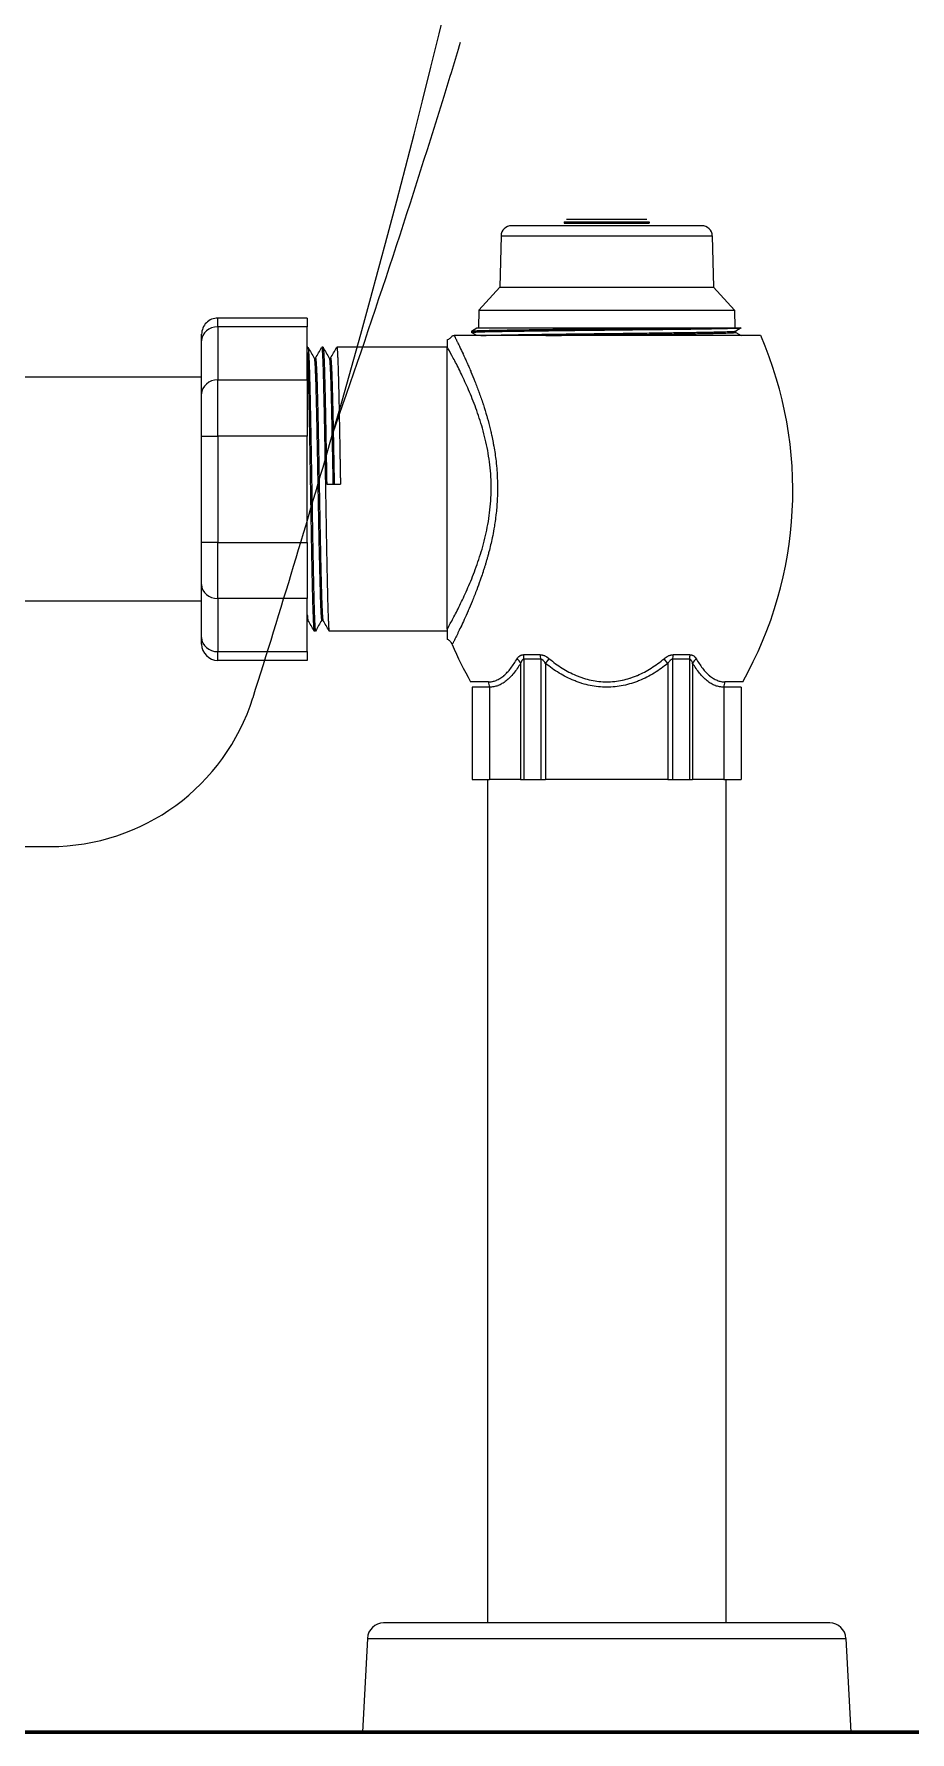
# Model space of a CAD drawing. Header units: metres. Extents: x 78 to 178, y -74 to 157.
# Drawn here: x 118.0334 to 118.1629, y 101.2109 to 101.4619 of the extents above; entities that cross this region are included whole.
import ezdxf

# ---------------------------------------------------------------- set-up
doc = ezdxf.new("R2010")
doc.units = ezdxf.units.M
doc.layers.add('envolvente', color=164, linetype='Continuous', lineweight=60)
doc.layers.add('mobiliario', color=252, linetype='Continuous', lineweight=9)

# ---------------------------------------------------------------- blocks, each defined once
blk = doc.blocks.new('SE2')
at = {"layer": 'mobiliario'}
for p, q in [((128.351, 393.023), (128.303, 393.023)), ((154.148, 393.023), (128.351, 393.023))]:
    blk.add_line(p, q, dxfattribs=at)
for centre, radius, start, end in [((128.303, 385.916), 7.107, 90, 162.4418), ((455.937, 282.247), 350.751, 162.4445, 163.94627), ((455.937, 282.247), 350.751, 162.44179, 162.4445), ((455.937, 282.247), 350.751, 163.94627, 175.99719), ((417.329, 274.628), 316.272, 160.66939, 162.83688), ((414.438, 275.161), 313.355, 162.77355, 163.11867)]:
    blk.add_arc(centre, radius, start, end, dxfattribs=at)
blk = doc.blocks.new('110-32-planta')
at = {"layer": 'mobiliario'}
for p, q in [((7.66431, 4.26361), (7.59212, 4.26361)), ((7.59284, 4.24976), (7.59212, 4.26361)), ((7.66358, 4.24976), (7.66431, 4.26361)), ((7.66358, 4.24976), (7.59284, 4.24976)), ((7.59524, 4.24749), (7.66119, 4.24749)), ((7.61061, 4.12281), (7.61061, 4.24749)), ((7.64581, 4.12281), (7.64581, 4.24749)), ((7.6109, 4.12281), (7.60831, 4.12281)), ((7.60831, 4.10917), (7.60831, 4.12281)), ((7.6109, 4.12281), (7.6155, 4.12281)), ((7.6109, 4.10917), (7.6109, 4.12281)), ((7.61599, 4.12281), (7.6155, 4.12281)), ((7.6155, 4.10565), (7.6155, 4.12281)), ((7.61847, 4.12281), (7.61599, 4.12281)), ((7.61599, 4.10505), (7.61599, 4.12281)), ((7.61916, 4.12281), (7.61847, 4.12281)), ((7.61847, 4.10505), (7.61847, 4.12281)), ((7.61916, 4.12281), (7.63726, 4.12281)), ((7.61916, 4.10565), (7.61916, 4.12281)), ((7.63796, 4.12281), (7.63726, 4.12281)), ((7.63726, 4.10565), (7.63726, 4.12281)), ((7.64044, 4.12281), (7.63796, 4.12281)), ((7.63796, 4.10505), (7.63796, 4.12281)), ((7.64093, 4.12281), (7.64044, 4.12281)), ((7.64044, 4.10505), (7.64044, 4.12281)), ((7.64093, 4.12281), (7.64552, 4.12281)), ((7.64093, 4.10565), (7.64093, 4.12281)), ((7.64812, 4.12281), (7.64552, 4.12281)), ((7.64552, 4.10917), (7.64552, 4.12281)), ((7.64812, 4.10917), (7.64812, 4.12281)), ((7.60831, 4.10917), (7.6109, 4.10917)), ((7.64552, 4.10917), (7.64812, 4.10917)), ((7.6081, 4.10838), (7.61073, 4.10838)), ((7.6457, 4.10838), (7.64832, 4.10838)), ((7.61591, 4.10437), (7.6184, 4.10437)), ((7.61599, 4.10505), (7.61847, 4.10505)), ((7.61916, 4.10565), (7.61972, 4.10496)), ((7.63726, 4.10565), (7.6367, 4.10496)), ((7.63796, 4.10505), (7.64044, 4.10505)), ((7.63803, 4.10437), (7.64052, 4.10437)), ((7.67247, 4.10392), (7.67247, 4.10521)), ((7.67247, 4.10521), (7.68569, 4.10521)), ((7.68569, 4.10392), (7.67247, 4.10392)), ((7.67247, 4.10392), (7.67247, 4.09608)), ((7.68569, 4.10521), (7.68569, 4.10392)), ((7.68569, 4.09608), (7.68569, 4.10392)), ((7.65179, 4.10061), (7.65179, 4.10208)), ((7.68809, 4.10281), (7.68809, 4.10184)), ((7.68809, 4.10184), (7.68809, 4.094)), ((7.65179, 4.10088), (7.66923, 4.10088)), ((7.65179, 4.10061), (7.65179, 4.05888)), ((7.67034, 4.09929), (7.67015, 4.09929)), ((7.67126, 4.10088), (7.67145, 4.10088)), ((7.67247, 4.09929), (7.67237, 4.09929)), ((7.68809, 4.09646), (7.71658, 4.09646)), ((7.67247, 4.09608), (7.68569, 4.09608)), ((7.67247, 4.08777), (7.67247, 4.09608)), ((7.68569, 4.09608), (7.68569, 4.08777)), ((7.68809, 4.094), (7.68809, 4.08776)), ((7.68569, 4.08777), (7.67247, 4.08777)), ((7.67247, 4.08777), (7.67247, 4.07207)), ((7.68569, 4.07207), (7.68569, 4.08777)), ((7.68809, 4.08776), (7.68809, 4.07207)), ((7.6696, 4.07918), (7.66757, 4.07918)), ((7.67247, 4.07207), (7.68569, 4.07207)), ((7.67247, 4.06375), (7.67247, 4.07207)), ((7.68569, 4.07207), (7.68569, 4.06375)), ((7.68809, 4.07207), (7.68809, 4.06583)), ((7.68569, 4.06375), (7.67247, 4.06375)), ((7.67247, 4.06375), (7.67247, 4.0559)), ((7.68569, 4.0559), (7.68569, 4.06375)), ((7.68809, 4.06583), (7.68809, 4.05798)), ((7.68809, 4.06336), (7.71562, 4.06336)), ((7.65179, 4.05894), (7.66811, 4.05894)), ((7.65179, 4.05782), (7.65179, 4.05888)), ((7.66922, 4.06053), (7.66903, 4.06053)), ((7.67014, 4.05894), (7.67034, 4.05894)), ((7.67145, 4.06053), (7.67126, 4.06053)), ((7.67237, 4.05894), (7.67247, 4.05894)), ((7.60545, 4.0572), (7.65075, 4.0572)), ((7.60913, 4.05673), (7.60832, 4.0572)), ((7.60832, 4.05608), (7.60913, 4.05655)), ((7.60876, 4.05608), (7.60832, 4.05608)), ((7.61885, 4.05608), (7.60876, 4.05608)), ((7.60913, 4.05674), (7.60913, 4.05655)), ((7.60932, 4.05346), (7.60925, 4.05608)), ((7.64711, 4.05346), (7.64718, 4.05608)), ((7.64739, 4.0572), (7.64819, 4.05674)), ((7.64819, 4.05654), (7.64739, 4.05608)), ((7.64819, 4.05654), (7.64819, 4.05674)), ((7.651, 4.0572), (7.65075, 4.0572)), ((7.68809, 4.05798), (7.68809, 4.05701)), ((7.64711, 4.05346), (7.60932, 4.05346)), ((7.6124, 4.05003), (7.60932, 4.05346)), ((7.64402, 4.05003), (7.64711, 4.05346)), ((7.67247, 4.0559), (7.68569, 4.0559)), ((7.67247, 4.05461), (7.67247, 4.0559)), ((7.67247, 4.05461), (7.68569, 4.05461)), ((7.68569, 4.0559), (7.68569, 4.05461)), ((7.64402, 4.05003), (7.6124, 4.05003)), ((7.6126, 4.04247), (7.6124, 4.05003)), ((7.64382, 4.04247), (7.64402, 4.05003)), ((7.64382, 4.04247), (7.6126, 4.04247)), ((7.61414, 4.04097), (7.64229, 4.04097)), ((7.63451, 4.04059), (7.62192, 4.04059)), ((7.62192, 4.04037), (7.62192, 4.04059)), ((7.63451, 4.04059), (7.62192, 4.04059)), ((7.62192, 4.04037), (7.62192, 4.04059)), ((7.63451, 4.04037), (7.62192, 4.04037)), ((7.63451, 4.04037), (7.62192, 4.04037)), ((7.63416, 4.03999), (7.62227, 4.03999)), ((7.63416, 4.03999), (7.62227, 4.03999)), ((7.63451, 4.04037), (7.63451, 4.04059)), ((7.63451, 4.04037), (7.63451, 4.04059))]:
    blk.add_line(p, q, dxfattribs=at)
for centre, radius, start, end in [((7.59524, 4.24989), 0.0024, 183, 270), ((7.66119, 4.24989), 0.0024, 270, 357), ((7.65829, 4.08012), 0.0576, 150.6171, 203.4464), ((7.59813, 4.08012), 0.0576, 23.2607, 29.3829), ((7.68569, 4.10281), 0.0024, 0, 90), ((7.68569, 4.05701), 0.0024, 270, 0), ((7.61414, 4.04251), 0.00154, 181.5, 270), ((7.64229, 4.04251), 0.00154, 270, 358.5)]:
    blk.add_arc(centre, radius, start, end, dxfattribs=at)
for centre, major_axis, ratio, start_param, end_param in [((7.60951, 4.10917), (0.00002, -0.0016), 0.867575, 1.047329, 1.560144), ((7.64691, 4.10917), (-0.00002, -0.0016), 0.867575, 4.723041, 5.235856), ((7.61411, 4.10565), (-0.00136, -0.00084), 0.672539, 1.810935, 2.399788), ((7.6151, 4.10505), (0, -0.0016), 0.555192, 1.136169, 1.570796), ((7.61776, 4.10505), (0, -0.0016), 0.442697, 1.136169, 1.570796), ((7.63867, 4.10505), (0, -0.0016), 0.442697, 4.712389, 5.147016), ((7.64132, 4.10505), (0, -0.0016), 0.555192, 4.712389, 5.147016), ((7.64231, 4.10565), (0.00136, -0.00084), 0.672539, 3.883398, 4.47225), ((7.68569, 4.10184), (0.0024, 0), 0.866211, 0, 1.570796), ((7.68569, 4.094), (0.0024, 0), 0.866211, 0, 1.570796), ((7.68569, 4.08776), (0.0024, 0), 0.000372, 0, 1.570796), ((7.68569, 4.07207), (0.0024, 0), 0.000372, 0, 1.570796), ((7.68569, 4.06583), (0.0024, 0), 0.865839, 4.712389, 6.283185), ((7.68569, 4.05798), (0.0024, 0), 0.865839, 4.712389, 6.283185)]:
    blk.add_ellipse(centre, major_axis=major_axis, ratio=ratio, start_param=start_param, end_param=end_param, dxfattribs=at)
for points, knots in [([(7.6109, 4.10917), (7.6111, 4.10917), (7.6113, 4.10916), (7.6115, 4.10912), (7.61151, 4.10912), (7.61152, 4.10912), (7.61153, 4.10912), (7.61173, 4.10908), (7.61193, 4.10902), (7.61213, 4.10895), (7.61214, 4.10894), (7.61215, 4.10894), (7.61215, 4.10894), (7.61235, 4.10886), (7.61255, 4.10876), (7.61274, 4.10865), (7.61294, 4.10853), (7.61314, 4.10839), (7.61334, 4.10824), (7.61334, 4.10823), (7.61335, 4.10823), (7.61336, 4.10822), (7.61355, 4.10807), (7.61373, 4.1079), (7.61392, 4.10772), (7.61411, 4.10753), (7.61429, 4.10733), (7.61447, 4.10711), (7.61447, 4.10711), (7.61447, 4.1071), (7.61448, 4.1071), (7.61483, 4.10667), (7.61517, 4.10618), (7.6155, 4.10565)], [0, 0, 0, 0, 0.118993, 0.118993, 0.118993, 0.125, 0.125, 0.125, 0.24485, 0.24485, 0.24485, 0.25, 0.25, 0.25, 0.370798, 0.370798, 0.370798, 0.496566, 0.496566, 0.496566, 0.5, 0.5, 0.5, 0.62231, 0.62231, 0.62231, 0.748283, 0.748283, 0.748283, 0.75, 0.75, 0.75, 1, 1, 1, 1]), ([(7.61916, 4.10565), (7.61981, 4.10618), (7.62048, 4.10665), (7.62118, 4.10708), (7.62153, 4.10729), (7.62189, 4.10749), (7.62226, 4.10768), (7.62262, 4.10787), (7.623, 4.10804), (7.62338, 4.10819), (7.62358, 4.10827), (7.62377, 4.10835), (7.62396, 4.10842), (7.62416, 4.10849), (7.62436, 4.10855), (7.62455, 4.10861), (7.62495, 4.10873), (7.62534, 4.10883), (7.62575, 4.10892), (7.62615, 4.109), (7.62655, 4.10906), (7.62696, 4.1091), (7.62738, 4.10915), (7.62779, 4.10917), (7.62821, 4.10917), (7.62862, 4.10917), (7.62903, 4.10915), (7.62944, 4.10911), (7.62985, 4.10906), (7.63025, 4.109), (7.63065, 4.10892), (7.63106, 4.10884), (7.63146, 4.10874), (7.63186, 4.10862), (7.63205, 4.10856), (7.63225, 4.10849), (7.63245, 4.10842), (7.63264, 4.10835), (7.63283, 4.10828), (7.63303, 4.1082), (7.63379, 4.10789), (7.63452, 4.10752), (7.63523, 4.10709), (7.63558, 4.10687), (7.63593, 4.10665), (7.63627, 4.10641), (7.63661, 4.10617), (7.63694, 4.10592), (7.63726, 4.10565)], [0, 0, 0, 0, 0.125, 0.125, 0.125, 0.187516, 0.187516, 0.187516, 0.25, 0.25, 0.25, 0.281232, 0.281232, 0.281232, 0.312487, 0.312487, 0.312487, 0.375, 0.375, 0.375, 0.4375, 0.4375, 0.4375, 0.5, 0.5, 0.5, 0.562499, 0.562499, 0.562499, 0.625, 0.625, 0.625, 0.687513, 0.687513, 0.687513, 0.71876, 0.71876, 0.71876, 0.75, 0.75, 0.75, 0.875, 0.875, 0.875, 0.9375, 0.9375, 0.9375, 1, 1, 1, 1]), ([(7.64093, 4.10565), (7.64125, 4.10618), (7.64159, 4.10667), (7.64195, 4.1071), (7.64195, 4.1071), (7.64196, 4.10711), (7.64196, 4.10711), (7.64214, 4.10733), (7.64232, 4.10753), (7.64251, 4.10772), (7.64269, 4.1079), (7.64288, 4.10807), (7.64307, 4.10822), (7.64308, 4.10823), (7.64308, 4.10823), (7.64309, 4.10824), (7.64328, 4.10839), (7.64348, 4.10853), (7.64369, 4.10865), (7.64388, 4.10876), (7.64407, 4.10886), (7.64427, 4.10894), (7.64428, 4.10894), (7.64429, 4.10894), (7.6443, 4.10895), (7.64449, 4.10902), (7.64469, 4.10908), (7.64489, 4.10912), (7.6449, 4.10912), (7.64491, 4.10912), (7.64492, 4.10912), (7.64512, 4.10916), (7.64532, 4.10917), (7.64552, 4.10917)], [0, 0, 0, 0, 0.25, 0.25, 0.25, 0.251717, 0.251717, 0.251717, 0.37769, 0.37769, 0.37769, 0.5, 0.5, 0.5, 0.503434, 0.503434, 0.503434, 0.629202, 0.629202, 0.629202, 0.75, 0.75, 0.75, 0.75515, 0.75515, 0.75515, 0.875, 0.875, 0.875, 0.881007, 0.881007, 0.881007, 1, 1, 1, 1]), ([(7.61499, 4.10496), (7.61469, 4.10547), (7.61438, 4.10594), (7.61405, 4.10636), (7.61405, 4.10637), (7.61404, 4.10637), (7.61404, 4.10638), (7.61387, 4.10659), (7.6137, 4.10679), (7.61353, 4.10697), (7.61336, 4.10715), (7.61319, 4.10731), (7.61302, 4.10745), (7.61301, 4.10746), (7.613, 4.10747), (7.61299, 4.10748), (7.61281, 4.10763), (7.61263, 4.10776), (7.61244, 4.10788), (7.61226, 4.10799), (7.61208, 4.10808), (7.6119, 4.10816), (7.61189, 4.10816), (7.61188, 4.10816), (7.61187, 4.10817), (7.61169, 4.10824), (7.61151, 4.1083), (7.61132, 4.10833), (7.61131, 4.10833), (7.6113, 4.10834), (7.61129, 4.10834), (7.6111, 4.10837), (7.61091, 4.10839), (7.61073, 4.10838)], [0, 0, 0, 0, 0.25, 0.25, 0.25, 0.253939, 0.253939, 0.253939, 0.380394, 0.380394, 0.380394, 0.5, 0.5, 0.5, 0.506158, 0.506158, 0.506158, 0.631548, 0.631548, 0.631548, 0.75, 0.75, 0.75, 0.756763, 0.756763, 0.756763, 0.875, 0.875, 0.875, 0.881609, 0.881609, 0.881609, 1, 1, 1, 1]), ([(7.6367, 4.10496), (7.6364, 4.10522), (7.63609, 4.10546), (7.63577, 4.1057), (7.63546, 4.10592), (7.63513, 4.10614), (7.63481, 4.10635), (7.6348, 4.10635), (7.6348, 4.10636), (7.63479, 4.10636), (7.63413, 4.10677), (7.63345, 4.10713), (7.63274, 4.10743), (7.63273, 4.10744), (7.63273, 4.10744), (7.63272, 4.10744), (7.63254, 4.10752), (7.63236, 4.10759), (7.63217, 4.10766), (7.63199, 4.10772), (7.63181, 4.10779), (7.63162, 4.10785), (7.63126, 4.10796), (7.63089, 4.10806), (7.63051, 4.10814), (7.63051, 4.10814), (7.6305, 4.10814), (7.6305, 4.10814), (7.63012, 4.10822), (7.62974, 4.10828), (7.62936, 4.10832), (7.62898, 4.10836), (7.62859, 4.10838), (7.62821, 4.10838), (7.62782, 4.10838), (7.62743, 4.10836), (7.62705, 4.10832), (7.62704, 4.10832), (7.62704, 4.10832), (7.62703, 4.10832), (7.62665, 4.10828), (7.62628, 4.10822), (7.62591, 4.10814), (7.6259, 4.10814), (7.62589, 4.10813), (7.62589, 4.10813), (7.62552, 4.10805), (7.62515, 4.10796), (7.62479, 4.10784), (7.62478, 4.10784), (7.62477, 4.10784), (7.62476, 4.10783), (7.62459, 4.10778), (7.62441, 4.10772), (7.62424, 4.10765), (7.62405, 4.10758), (7.62387, 4.10751), (7.62369, 4.10744), (7.62368, 4.10743), (7.62368, 4.10743), (7.62367, 4.10743), (7.62331, 4.10728), (7.62297, 4.10711), (7.62263, 4.10694), (7.62229, 4.10675), (7.62195, 4.10656), (7.62162, 4.10635), (7.62162, 4.10635), (7.62161, 4.10634), (7.62161, 4.10634), (7.62095, 4.10593), (7.62032, 4.10547), (7.61972, 4.10496)], [0, 0, 0, 0, 0.063163, 0.063163, 0.063163, 0.125, 0.125, 0.125, 0.126143, 0.126143, 0.126143, 0.25, 0.25, 0.25, 0.251471, 0.251471, 0.251471, 0.282655, 0.282655, 0.282655, 0.313792, 0.313792, 0.313792, 0.375, 0.375, 0.375, 0.375972, 0.375972, 0.375972, 0.43803, 0.43803, 0.43803, 0.5, 0.5, 0.5, 0.561925, 0.561925, 0.561925, 0.5625, 0.5625, 0.5625, 0.623968, 0.623968, 0.623968, 0.625, 0.625, 0.625, 0.686158, 0.686158, 0.686158, 0.6875, 0.6875, 0.6875, 0.717315, 0.717315, 0.717315, 0.748505, 0.748505, 0.748505, 0.75, 0.75, 0.75, 0.811042, 0.811042, 0.811042, 0.873835, 0.873835, 0.873835, 0.875, 0.875, 0.875, 1, 1, 1, 1]), ([(7.6457, 4.10838), (7.64551, 4.10839), (7.64532, 4.10837), (7.64514, 4.10834), (7.64513, 4.10834), (7.64511, 4.10833), (7.6451, 4.10833), (7.64492, 4.1083), (7.64474, 4.10824), (7.64455, 4.10817), (7.64454, 4.10816), (7.64453, 4.10816), (7.64452, 4.10816), (7.64434, 4.10808), (7.64416, 4.10799), (7.64399, 4.10788), (7.6438, 4.10776), (7.64362, 4.10763), (7.64343, 4.10748), (7.64342, 4.10747), (7.64342, 4.10746), (7.64341, 4.10745), (7.64323, 4.10731), (7.64306, 4.10715), (7.6429, 4.10697), (7.64273, 4.10679), (7.64256, 4.10659), (7.64239, 4.10638), (7.64239, 4.10637), (7.64238, 4.10637), (7.64238, 4.10636), (7.64205, 4.10594), (7.64174, 4.10547), (7.64144, 4.10496)], [0, 0, 0, 0, 0.118391, 0.118391, 0.118391, 0.125, 0.125, 0.125, 0.243237, 0.243237, 0.243237, 0.25, 0.25, 0.25, 0.368452, 0.368452, 0.368452, 0.493842, 0.493842, 0.493842, 0.5, 0.5, 0.5, 0.619606, 0.619606, 0.619606, 0.746061, 0.746061, 0.746061, 0.75, 0.75, 0.75, 1, 1, 1, 1]), ([(7.61591, 4.10437), (7.61585, 4.10437), (7.6158, 4.10438), (7.61575, 4.10439), (7.6157, 4.10439), (7.61565, 4.10441), (7.61561, 4.10442), (7.61556, 4.10444), (7.61552, 4.10445), (7.61548, 4.10447), (7.61543, 4.1045), (7.61539, 4.10452), (7.61535, 4.10455), (7.61532, 4.10457), (7.61528, 4.1046), (7.61525, 4.10464), (7.61522, 4.10466), (7.6152, 4.10468), (7.61517, 4.10471), (7.61516, 4.10472), (7.61516, 4.10473), (7.61515, 4.10473), (7.61509, 4.1048), (7.61503, 4.10488), (7.61499, 4.10496)], [0, 0, 0, 0, 0.125, 0.125, 0.125, 0.25, 0.25, 0.25, 0.375, 0.375, 0.375, 0.5, 0.5, 0.5, 0.625, 0.625, 0.625, 0.71875, 0.71875, 0.71875, 0.748165, 0.748165, 0.748165, 1, 1, 1, 1]), ([(7.6155, 4.10565), (7.61553, 4.10557), (7.61555, 4.10549), (7.61559, 4.10542), (7.61561, 4.10536), (7.61564, 4.10531), (7.61567, 4.10526), (7.61568, 4.10525), (7.61569, 4.10524), (7.6157, 4.10522), (7.61571, 4.10521), (7.61572, 4.1052), (7.61573, 4.10518), (7.61574, 4.10517), (7.61576, 4.10516), (7.61577, 4.10515), (7.61578, 4.10513), (7.61579, 4.10512), (7.61581, 4.10511), (7.61581, 4.10511), (7.61582, 4.1051), (7.61583, 4.10509), (7.61588, 4.10507), (7.61593, 4.10505), (7.61599, 4.10505)], [0, 0, 0, 0, 0.293443, 0.293443, 0.293443, 0.5, 0.5, 0.5, 0.558467, 0.558467, 0.558467, 0.625, 0.625, 0.625, 0.6875, 0.6875, 0.6875, 0.75, 0.75, 0.75, 0.790642, 0.790642, 0.790642, 1, 1, 1, 1]), ([(7.61972, 4.10496), (7.61963, 4.10488), (7.61952, 4.1048), (7.61942, 4.10473), (7.61931, 4.10466), (7.61921, 4.1046), (7.61909, 4.10455), (7.61904, 4.10452), (7.61898, 4.1045), (7.61892, 4.10447), (7.61886, 4.10445), (7.61881, 4.10443), (7.61875, 4.10442), (7.61869, 4.1044), (7.61863, 4.10439), (7.61857, 4.10439), (7.61852, 4.10438), (7.61846, 4.10437), (7.6184, 4.10437)], [0, 0, 0, 0, 0.25, 0.25, 0.25, 0.5, 0.5, 0.5, 0.625, 0.625, 0.625, 0.75, 0.75, 0.75, 0.875, 0.875, 0.875, 1, 1, 1, 1]), ([(7.61847, 4.10505), (7.6185, 4.10505), (7.61854, 4.10505), (7.61858, 4.10507), (7.6186, 4.10507), (7.61863, 4.10508), (7.61865, 4.10509), (7.61866, 4.1051), (7.61867, 4.10511), (7.61868, 4.10511), (7.6187, 4.10512), (7.61872, 4.10513), (7.61874, 4.10515), (7.61875, 4.10515), (7.61876, 4.10516), (7.61877, 4.10517), (7.61879, 4.10519), (7.61881, 4.10521), (7.61883, 4.10522), (7.61884, 4.10524), (7.61886, 4.10525), (7.61887, 4.10526), (7.61889, 4.10528), (7.6189, 4.10529), (7.61891, 4.10531), (7.61901, 4.10541), (7.61909, 4.10553), (7.61916, 4.10565)], [0, 0, 0, 0, 0.125, 0.125, 0.125, 0.207061, 0.207061, 0.207061, 0.25, 0.25, 0.25, 0.3125, 0.3125, 0.3125, 0.359375, 0.359375, 0.359375, 0.440827, 0.440827, 0.440827, 0.5, 0.5, 0.5, 0.5625, 0.5625, 0.5625, 1, 1, 1, 1]), ([(7.63803, 4.10437), (7.63797, 4.10437), (7.63791, 4.10438), (7.63785, 4.10439), (7.63779, 4.10439), (7.63773, 4.10441), (7.63768, 4.10442), (7.63762, 4.10444), (7.63756, 4.10445), (7.6375, 4.10447), (7.63745, 4.1045), (7.63739, 4.10452), (7.63733, 4.10455), (7.63728, 4.10457), (7.63722, 4.1046), (7.63717, 4.10464), (7.63713, 4.10466), (7.63708, 4.10468), (7.63705, 4.10471), (7.63703, 4.10472), (7.63702, 4.10473), (7.63701, 4.10473), (7.6369, 4.1048), (7.6368, 4.10488), (7.6367, 4.10496)], [0, 0, 0, 0, 0.125, 0.125, 0.125, 0.25, 0.25, 0.25, 0.375, 0.375, 0.375, 0.5, 0.5, 0.5, 0.625, 0.625, 0.625, 0.71875, 0.71875, 0.71875, 0.748165, 0.748165, 0.748165, 1, 1, 1, 1]), ([(7.63726, 4.10565), (7.63731, 4.10557), (7.63736, 4.10549), (7.63742, 4.10542), (7.63746, 4.10536), (7.63751, 4.10531), (7.63755, 4.10526), (7.63757, 4.10525), (7.63758, 4.10524), (7.6376, 4.10522), (7.63761, 4.10521), (7.63763, 4.1052), (7.63764, 4.10518), (7.63766, 4.10517), (7.63768, 4.10516), (7.63769, 4.10515), (7.63771, 4.10513), (7.63773, 4.10512), (7.63774, 4.10511), (7.63775, 4.10511), (7.63776, 4.1051), (7.63778, 4.10509), (7.63783, 4.10507), (7.6379, 4.10505), (7.63796, 4.10505)], [0, 0, 0, 0, 0.293443, 0.293443, 0.293443, 0.5, 0.5, 0.5, 0.558467, 0.558467, 0.558467, 0.625, 0.625, 0.625, 0.6875, 0.6875, 0.6875, 0.75, 0.75, 0.75, 0.790642, 0.790642, 0.790642, 1, 1, 1, 1]), ([(7.64044, 4.10505), (7.64047, 4.10505), (7.6405, 4.10505), (7.64053, 4.10507), (7.64056, 4.10507), (7.64057, 4.10508), (7.64059, 4.10509), (7.6406, 4.1051), (7.64061, 4.10511), (7.64062, 4.10511), (7.64064, 4.10512), (7.64065, 4.10513), (7.64066, 4.10515), (7.64067, 4.10515), (7.64068, 4.10516), (7.64069, 4.10517), (7.6407, 4.10519), (7.64072, 4.10521), (7.64073, 4.10522), (7.64074, 4.10524), (7.64075, 4.10525), (7.64076, 4.10526), (7.64077, 4.10528), (7.64077, 4.10529), (7.64078, 4.10531), (7.64084, 4.10541), (7.64089, 4.10553), (7.64093, 4.10565)], [0, 0, 0, 0, 0.125, 0.125, 0.125, 0.207061, 0.207061, 0.207061, 0.25, 0.25, 0.25, 0.3125, 0.3125, 0.3125, 0.359375, 0.359375, 0.359375, 0.440827, 0.440827, 0.440827, 0.5, 0.5, 0.5, 0.5625, 0.5625, 0.5625, 1, 1, 1, 1]), ([(7.64144, 4.10496), (7.64139, 4.10488), (7.64134, 4.1048), (7.64128, 4.10473), (7.64122, 4.10466), (7.64115, 4.1046), (7.64107, 4.10455), (7.64103, 4.10452), (7.64099, 4.1045), (7.64095, 4.10447), (7.64091, 4.10445), (7.64086, 4.10443), (7.64082, 4.10442), (7.64077, 4.1044), (7.64072, 4.10439), (7.64067, 4.10439), (7.64062, 4.10438), (7.64057, 4.10437), (7.64052, 4.10437)], [0, 0, 0, 0, 0.25, 0.25, 0.25, 0.5, 0.5, 0.5, 0.625, 0.625, 0.625, 0.75, 0.75, 0.75, 0.875, 0.875, 0.875, 1, 1, 1, 1]), ([(7.65075, 4.0572), (7.65071, 4.05728), (7.65066, 4.05738), (7.6506, 4.0575), (7.65058, 4.05754), (7.65056, 4.05758), (7.65054, 4.05763), (7.65051, 4.05768), (7.65049, 4.05773), (7.65046, 4.05778), (7.65044, 4.05783), (7.65042, 4.05787), (7.65039, 4.05792), (7.65036, 4.05798), (7.65033, 4.05804), (7.6503, 4.05811), (7.65028, 4.05816), (7.65025, 4.05821), (7.65023, 4.05826), (7.65013, 4.05846), (7.65002, 4.05868), (7.64991, 4.05892), (7.64977, 4.05922), (7.64961, 4.05955), (7.64944, 4.05992), (7.64942, 4.05997), (7.64939, 4.06002), (7.64937, 4.06007), (7.64931, 4.06021), (7.64924, 4.06035), (7.64918, 4.06049), (7.64909, 4.06069), (7.649, 4.06089), (7.6489, 4.06111), (7.64888, 4.06115), (7.64886, 4.0612), (7.64884, 4.06124), (7.64877, 4.06141), (7.64869, 4.06159), (7.64861, 4.06177), (7.64851, 4.062), (7.64841, 4.06223), (7.64831, 4.06247), (7.6483, 4.0625), (7.64829, 4.06253), (7.64827, 4.06256), (7.64808, 4.06301), (7.64789, 4.06349), (7.64769, 4.06398), (7.64749, 4.06449), (7.64729, 4.06503), (7.64709, 4.06559), (7.64708, 4.0656), (7.64707, 4.06562), (7.64707, 4.06564), (7.64687, 4.06617), (7.64668, 4.06673), (7.64649, 4.06729), (7.64648, 4.06734), (7.64646, 4.0674), (7.64644, 4.06745), (7.64627, 4.06798), (7.6461, 4.06854), (7.64594, 4.0691), (7.64591, 4.06919), (7.64589, 4.06928), (7.64586, 4.06937), (7.64571, 4.0699), (7.64557, 4.07045), (7.64543, 4.07101), (7.6454, 4.07114), (7.64537, 4.07127), (7.64534, 4.0714), (7.64529, 4.0716), (7.64525, 4.0718), (7.6452, 4.072), (7.64513, 4.07233), (7.64506, 4.07267), (7.645, 4.07301), (7.64496, 4.07319), (7.64493, 4.07337), (7.6449, 4.07355), (7.64477, 4.07428), (7.64466, 4.07501), (7.64457, 4.07576), (7.64452, 4.07624), (7.64447, 4.07671), (7.64444, 4.0772), (7.64442, 4.07747), (7.6444, 4.07775), (7.64439, 4.07803), (7.64437, 4.07841), (7.64436, 4.0788), (7.64435, 4.07918), (7.64435, 4.07924), (7.64435, 4.0793), (7.64435, 4.07936), (7.64434, 4.07969), (7.64435, 4.08002), (7.64435, 4.08035), (7.64436, 4.08074), (7.64437, 4.08114), (7.6444, 4.08154), (7.64442, 4.08191), (7.64444, 4.08228), (7.64447, 4.08265), (7.6445, 4.083), (7.64454, 4.08335), (7.64458, 4.08369), (7.64458, 4.08373), (7.64459, 4.08376), (7.64459, 4.0838), (7.64464, 4.08418), (7.64469, 4.08455), (7.64474, 4.08492), (7.64479, 4.08521), (7.64483, 4.0855), (7.64488, 4.08579), (7.64496, 4.08623), (7.64504, 4.08666), (7.64513, 4.08709), (7.64528, 4.0878), (7.64544, 4.08849), (7.64562, 4.08917), (7.64567, 4.08937), (7.64572, 4.08956), (7.64577, 4.08975), (7.64581, 4.08989), (7.64585, 4.09004), (7.64589, 4.09018), (7.64594, 4.09035), (7.64599, 4.09052), (7.64604, 4.09069), (7.64609, 4.09085), (7.64614, 4.09101), (7.64618, 4.09117), (7.64623, 4.09132), (7.64628, 4.09146), (7.64632, 4.09161), (7.64638, 4.09178), (7.64643, 4.09195), (7.64649, 4.09212), (7.64659, 4.09244), (7.64669, 4.09274), (7.6468, 4.09305), (7.64683, 4.09315), (7.64687, 4.09326), (7.64691, 4.09337), (7.64708, 4.09385), (7.64726, 4.09433), (7.64743, 4.09479), (7.64764, 4.09534), (7.64786, 4.09588), (7.64807, 4.09639), (7.64808, 4.09643), (7.6481, 4.09648), (7.64812, 4.09652), (7.64831, 4.09699), (7.6485, 4.09744), (7.64869, 4.09786), (7.64869, 4.09788), (7.6487, 4.0979), (7.64871, 4.09791), (7.6489, 4.09835), (7.64909, 4.09877), (7.64926, 4.09916), (7.64944, 4.09954), (7.64961, 4.09991), (7.64977, 4.10024), (7.64977, 4.10026), (7.64978, 4.10027), (7.64978, 4.10028), (7.64994, 4.1006), (7.65008, 4.1009), (7.65021, 4.10116), (7.65022, 4.10118), (7.65023, 4.10121), (7.65024, 4.10123), (7.65037, 4.10151), (7.65049, 4.10175), (7.6506, 4.10196), (7.65069, 4.10215), (7.65077, 4.1023), (7.65083, 4.10243), (7.65084, 4.10245), (7.65085, 4.10247), (7.65086, 4.10249), (7.65088, 4.10254), (7.65091, 4.10258), (7.65093, 4.10262), (7.65095, 4.10267), (7.65098, 4.10272), (7.651, 4.10276), (7.651, 4.10277), (7.65101, 4.10278), (7.65101, 4.10279), (7.65104, 4.10284), (7.65105, 4.10287), (7.65105, 4.10287), (7.65105, 4.10287), (7.65105, 4.10287), (7.65105, 4.10287)], [0, 0, 0, 0, 0.0117254, 0.0117254, 0.0117254, 0.015625, 0.015625, 0.015625, 0.0197735, 0.0197735, 0.0197735, 0.0234375, 0.0234375, 0.0234375, 0.0278312, 0.0278312, 0.0278312, 0.03125, 0.03125, 0.03125, 0.0439886, 0.0439886, 0.0439886, 0.0601928, 0.0601928, 0.0601928, 0.0625, 0.0625, 0.0625, 0.068314, 0.068314, 0.068314, 0.0764471, 0.0764471, 0.0764471, 0.078125, 0.078125, 0.078125, 0.084592, 0.084592, 0.084592, 0.0927558, 0.0927558, 0.0927558, 0.09375, 0.09375, 0.09375, 0.109112, 0.109112, 0.109112, 0.125, 0.125, 0.125, 0.1255215, 0.1255215, 0.1255215, 0.140625, 0.140625, 0.140625, 0.1419769, 0.1419769, 0.1419769, 0.15625, 0.15625, 0.15625, 0.1584731, 0.1584731, 0.1584731, 0.171875, 0.171875, 0.171875, 0.1750098, 0.1750098, 0.1750098, 0.1796875, 0.1796875, 0.1796875, 0.1875, 0.1875, 0.1875, 0.1915824, 0.1915824, 0.1915824, 0.2081809, 0.2081809, 0.2081809, 0.21875, 0.21875, 0.21875, 0.2248018, 0.2248018, 0.2248018, 0.2331174, 0.2331174, 0.2331174, 0.234375, 0.234375, 0.234375, 0.241432, 0.241432, 0.241432, 0.25, 0.25, 0.25, 0.2580703, 0.2580703, 0.2580703, 0.265625, 0.265625, 0.265625, 0.2663827, 0.2663827, 0.2663827, 0.2746875, 0.2746875, 0.2746875, 0.28125, 0.28125, 0.28125, 0.2912722, 0.2912722, 0.2912722, 0.307823, 0.307823, 0.307823, 0.3125, 0.3125, 0.3125, 0.3160879, 0.3160879, 0.3160879, 0.3203125, 0.3203125, 0.3203125, 0.3243431, 0.3243431, 0.3243431, 0.328125, 0.328125, 0.328125, 0.3325873, 0.3325873, 0.3325873, 0.3408232, 0.3408232, 0.3408232, 0.34375, 0.34375, 0.34375, 0.357256, 0.357256, 0.357256, 0.373646, 0.373646, 0.373646, 0.375, 0.375, 0.375, 0.3899863, 0.3899863, 0.3899863, 0.390625, 0.390625, 0.390625, 0.40625, 0.40625, 0.40625, 0.421875, 0.421875, 0.421875, 0.4225129, 0.4225129, 0.4225129, 0.4375, 0.4375, 0.4375, 0.4386985, 0.4386985, 0.4386985, 0.4548387, 0.4548387, 0.4548387, 0.46875, 0.46875, 0.46875, 0.470945, 0.470945, 0.470945, 0.4765625, 0.4765625, 0.4765625, 0.484375, 0.484375, 0.484375, 0.4870162, 0.4870162, 0.4870162, 0.5, 0.5, 0.5, 0.5000571, 0.5000571, 0.5000571, 0.5000571]), ([(7.65105, 4.10287), (7.65112, 4.10271), (7.65122, 4.10256), (7.65144, 4.1023), (7.65158, 4.10219), (7.65175, 4.1021), (7.65177, 4.10209), (7.65179, 4.10208)], [0, 0, 0, 0, 0.0514319, 0.0514319, 0.1019852, 0.1019852, 0.1091961, 0.1091961, 0.1091961, 0.1091961]), ([(7.65179, 4.10061), (7.65168, 4.10042), (7.65156, 4.1002), (7.6513, 4.09973), (7.65116, 4.09947), (7.65072, 4.09864), (7.6504, 4.09802), (7.64989, 4.09699), (7.64971, 4.09662), (7.64935, 4.09586), (7.64917, 4.09547), (7.64862, 4.09425), (7.64826, 4.09339), (7.64772, 4.092), (7.64754, 4.09153), (7.6472, 4.09055), (7.64703, 4.09004), (7.64655, 4.08851), (7.64627, 4.08745), (7.64591, 4.08581), (7.6458, 4.08525), (7.64561, 4.08411), (7.64553, 4.08353), (7.64533, 4.08177), (7.64527, 4.08059), (7.6453, 4.0782), (7.64539, 4.07703), (7.64561, 4.07531), (7.6457, 4.07474), (7.64591, 4.07362), (7.64603, 4.07306), (7.64641, 4.07142), (7.64672, 4.07038), (7.6472, 4.06889), (7.64737, 4.0684), (7.64772, 4.06745), (7.6479, 4.06699), (7.64844, 4.06564), (7.6488, 4.0648), (7.64952, 4.06325), (7.64986, 4.06253), (7.65052, 4.06122), (7.65083, 4.06065), (7.65136, 4.05964), (7.6516, 4.05922), (7.65179, 4.05888)], [0, 0, 0, 0, 0.03125, 0.03125, 0.0625, 0.0625, 0.125, 0.125, 0.15625, 0.15625, 0.1875, 0.1875, 0.25, 0.25, 0.28125, 0.28125, 0.3125, 0.3125, 0.375, 0.375, 0.40625, 0.40625, 0.4375, 0.4375, 0.5, 0.5, 0.5625, 0.5625, 0.59375, 0.59375, 0.625, 0.625, 0.6875, 0.6875, 0.71875, 0.71875, 0.75, 0.75, 0.8125, 0.8125, 0.875, 0.875, 0.9375, 0.9375, 1, 1, 1, 1]), ([(7.64739, 4.05608), (7.64739, 4.05608), (7.64733, 4.05608), (7.64687, 4.05608), (7.64609, 4.05608), (7.64426, 4.05608), (7.64351, 4.05608), (7.64184, 4.05608), (7.64092, 4.05608), (7.6379, 4.05608), (7.63558, 4.05608), (7.63184, 4.05608), (7.63056, 4.05608), (7.62748, 4.05608), (7.62568, 4.05608), (7.62216, 4.05608), (7.62045, 4.05608), (7.61885, 4.05608)], [-3.944402, -3.944402, -3.944402, -3.944402, -3.68218, -3.68218, -2.969948, -2.969948, -2.589713, -2.589713, -2.215379, -2.215379, -1.453492, -1.453492, -1.06926, -1.06926, -0.534251, -0.534251, -0.000001, -0.000001, -0.000001, -0.000001]), ([(7.65179, 4.05782), (7.65163, 4.05776), (7.65147, 4.05768), (7.65121, 4.05746), (7.65109, 4.05734), (7.651, 4.0572)], [0, 0, 0, 0, 0.0514624, 0.0514624, 0.1007338, 0.1007338, 0.1007338, 0.1007338])]:
    blk.add_open_spline(points, degree=3, knots=knots, dxfattribs=at)
for points in [[(7.62415, 4.10762), (7.62415, 4.10762), (7.62415, 4.10762), (7.62415, 4.10762)], [(7.63281, 4.1074), (7.63281, 4.1074), (7.63281, 4.1074), (7.63281, 4.1074)], [(7.66924, 4.10087), (7.66954, 4.10034), (7.66985, 4.09981), (7.67015, 4.09928)], [(7.67033, 4.09929), (7.67064, 4.09981), (7.67094, 4.10034), (7.67125, 4.10087)], [(7.67146, 4.10087), (7.67177, 4.10034), (7.67207, 4.09981), (7.67238, 4.09928)], [(7.66904, 4.06053), (7.66873, 4.06), (7.66843, 4.05948), (7.66812, 4.05895)], [(7.67013, 4.05895), (7.66983, 4.05948), (7.66952, 4.06001), (7.66922, 4.06054)], [(7.67126, 4.06053), (7.67096, 4.06), (7.67065, 4.05948), (7.67035, 4.05895)], [(7.67236, 4.05895), (7.67205, 4.05948), (7.67175, 4.06001), (7.67144, 4.06054)]]:
    blk.add_open_spline(points, degree=3, dxfattribs=at)
for points, weights, knots in [([(7.67035, 4.05895), (7.67034, 4.05894), (7.67034, 4.05894), (7.67023, 4.05894), (7.67012, 4.06295), (7.67001, 4.06695), (7.66989, 4.07343), (7.66978, 4.07991), (7.66967, 4.08639), (7.66956, 4.09287), (7.66945, 4.09687), (7.66934, 4.10088), (7.66923, 4.10088)], [0.995697103765, 0.997744621113, 1, 0.951056516295, 1, 0.951056516295, 1, 0.951056516295, 1, 0.951056516295, 1, 0.951056516295, 1], [0.71362741, 0.71362741, 0.71362741, 0.71428571, 0.71428571, 0.72857143, 0.72857143, 0.74285714, 0.74285714, 0.75714286, 0.75714286, 0.77142857, 0.77142857, 0.78571429, 0.78571429, 0.78571429]), ([(7.67126, 4.06053), (7.67115, 4.06053), (7.67103, 4.06423), (7.67092, 4.06793), (7.67081, 4.07392), (7.6707, 4.07991), (7.67059, 4.0859), (7.67048, 4.09189), (7.67037, 4.09559), (7.67026, 4.09909), (7.67015, 4.09928)], [1, 0.951056516295, 1, 0.951056516295, 1, 0.951056516295, 1, 0.951056516295, 1, 0.953497757784, 0.99536104934], [0.71428571, 0.71428571, 0.71428571, 0.72857143, 0.72857143, 0.74285714, 0.74285714, 0.75714286, 0.75714286, 0.77142857, 0.77142857, 0.78500173, 0.78500173, 0.78500173]), ([(7.67144, 4.06054), (7.67134, 4.06072), (7.67123, 4.06423), (7.67112, 4.06793), (7.67101, 4.07392), (7.6709, 4.07991), (7.67079, 4.0859), (7.67067, 4.09189), (7.67056, 4.09559), (7.67045, 4.09929), (7.67034, 4.09929)], [0.99536104934, 0.953497757784, 1, 0.951056516295, 1, 0.951056516295, 1, 0.951056516295, 1, 0.951056516295, 1], [0.71499827, 0.71499827, 0.71499827, 0.72857143, 0.72857143, 0.74285714, 0.74285714, 0.75714286, 0.75714286, 0.77142857, 0.77142857, 0.78571429, 0.78571429, 0.78571429]), ([(7.67237, 4.05894), (7.67226, 4.05894), (7.67215, 4.06295), (7.67204, 4.06695), (7.67192, 4.07343), (7.67181, 4.07991), (7.6717, 4.08639), (7.67159, 4.09287), (7.67148, 4.09687), (7.67137, 4.10088), (7.67126, 4.10088), (7.67125, 4.10088), (7.67125, 4.10087)], [1, 0.951056516295, 1, 0.951056516295, 1, 0.951056516295, 1, 0.951056516295, 1, 0.951056516295, 1, 0.997744621113, 0.995697103765], [0.71428571, 0.71428571, 0.71428571, 0.72857143, 0.72857143, 0.74285714, 0.74285714, 0.75714286, 0.75714286, 0.77142857, 0.77142857, 0.78571429, 0.78571429, 0.78637259, 0.78637259, 0.78637259]), ([(7.67247, 4.0597), (7.67241, 4.06071), (7.67234, 4.06295), (7.67223, 4.06695), (7.67212, 4.07343), (7.67201, 4.07991), (7.6719, 4.08639), (7.67179, 4.09287), (7.67168, 4.09687), (7.67156, 4.10088), (7.67145, 4.10088)], [0.9760139412, 0.972080721305, 1, 0.951056516295, 1, 0.951056516295, 1, 0.951056516295, 1, 0.951056516295, 1], [0.57756516, 0.57756516, 0.57756516, 0.58571429, 0.58571429, 0.6, 0.6, 0.61428571, 0.61428571, 0.62857143, 0.62857143, 0.64285714, 0.64285714, 0.64285714]), ([(7.66812, 4.05895), (7.66812, 4.05894), (7.66811, 4.05894), (7.668, 4.05894), (7.66789, 4.06295), (7.66778, 4.06695), (7.66767, 4.07343), (7.66762, 4.07624), (7.66757, 4.07918)], [0.995697103765, 0.997744621113, 1, 0.951056516295, 1, 0.951056516295, 1, 0.97819822633, 0.975819562712], [0.85648455, 0.85648455, 0.85648455, 0.85714286, 0.85714286, 0.87142857, 0.87142857, 0.88571429, 0.88571429, 0.89207783, 0.89207783, 0.89207783]), ([(7.66903, 4.06053), (7.66892, 4.06053), (7.66881, 4.06423), (7.6687, 4.06793), (7.66859, 4.07392), (7.66854, 4.07649), (7.66849, 4.07918)], [1, 0.951056516295, 1, 0.951056516295, 1, 0.978417049861, 0.97586926851], [0.85714286, 0.85714286, 0.85714286, 0.87142857, 0.87142857, 0.88571429, 0.88571429, 0.89201396, 0.89201396, 0.89201396]), ([(7.66922, 4.06054), (7.66911, 4.06072), (7.669, 4.06423), (7.66889, 4.06793), (7.66878, 4.07392), (7.66873, 4.07649), (7.66868, 4.07918)], [0.99536104934, 0.953497757784, 1, 0.951056516295, 1, 0.978417049861, 0.97586926851], [0.85785541, 0.85785541, 0.85785541, 0.87142857, 0.87142857, 0.88571429, 0.88571429, 0.89201396, 0.89201396, 0.89201396]), ([(7.67014, 4.05894), (7.67003, 4.05894), (7.66992, 4.06295), (7.66981, 4.06695), (7.6697, 4.07343), (7.66965, 4.07624), (7.6696, 4.07918)], [1, 0.951056516295, 1, 0.951056516295, 1, 0.978198224144, 0.975819562235], [0.85714286, 0.85714286, 0.85714286, 0.87142857, 0.87142857, 0.88571429, 0.88571429, 0.89207783, 0.89207783, 0.89207783]), ([(7.64819, 4.05674), (7.64832, 4.05666), (7.6443, 4.05659), (7.63939, 4.0565), (7.6312, 4.05641), (7.62302, 4.05632), (7.61636, 4.05624), (7.61043, 4.05616), (7.60876, 4.05608)], [0.978638280394, 0.936729662105, 1, 0.923879532511, 1, 0.923879532511, 1, 0.931693501737, 0.985976311156], [0.68158595, 0.68158595, 0.68158595, 0.69642857, 0.69642857, 0.71428571, 0.71428571, 0.73214286, 0.73214286, 0.74816692, 0.74816692, 0.74816692]), ([(7.6468, 4.0572), (7.64591, 4.05715), (7.64357, 4.05711), (7.63888, 4.05702), (7.63107, 4.05693), (7.62325, 4.05684), (7.61689, 4.05675), (7.61053, 4.05666), (7.60934, 4.05658), (7.60916, 4.05656), (7.60913, 4.05655)], [0.96199062062, 0.960548533346, 1, 0.923879532511, 1, 0.923879532511, 1, 0.923879532511, 1, 0.98723835863, 0.978755710698], [0.68717363, 0.68717363, 0.68717363, 0.69642857, 0.69642857, 0.71428571, 0.71428571, 0.73214286, 0.73214286, 0.75, 0.75, 0.75299376, 0.75299376, 0.75299376]), ([(7.63722, 4.0572), (7.63432, 4.05716), (7.63107, 4.05712), (7.62325, 4.05704), (7.61689, 4.05695), (7.61053, 4.05686), (7.60934, 4.05677), (7.60913, 4.05675), (7.60913, 4.05674)], [0.962572955587, 0.966848873501, 1, 0.923879532511, 1, 0.923879532511, 1, 0.985259560686, 0.976227981507], [0.70650877, 0.70650877, 0.70650877, 0.71428571, 0.71428571, 0.73214286, 0.73214286, 0.75, 0.75, 0.75345797, 0.75345797, 0.75345797]), ([(7.64819, 4.05654), (7.64819, 4.05647), (7.6443, 4.0564), (7.63939, 4.05631), (7.6312, 4.05622), (7.62468, 4.05615), (7.61885, 4.05608)], [0.976227981507, 0.938619971825, 1, 0.923879532511, 1, 0.938375860625, 0.976528684766], [0.82488654, 0.82488654, 0.82488654, 0.83928571, 0.83928571, 0.85714286, 0.85714286, 0.8715993, 0.8715993, 0.8715993])]:
    blk.add_rational_spline(points, weights, degree=2, knots=knots, dxfattribs=at)
blk.add_rational_spline([(7.67247, 4.0985), (7.67242, 4.0992), (7.67238, 4.09928)], [0.975711449188, 0.977434350921, 0.99536104934], degree=2, dxfattribs=at)

msp = doc.modelspace()

# ---------------------------------------------------------------- linework, layer by layer
at = {"layer": 'envolvente'}
msp.add_line((118.60784, 101.21091), (117.65784, 101.21091), dxfattribs=at)

# ---------------------------------------------------------------- block references
at = {"xscale": 0.0044247438065974, "yscale": 0.0044247438065974, "zscale": 0.0044247438065974, "rotation": 180}
msp.add_blockref('SE2', (118.6035, 103.08082), dxfattribs=at)
at = {"rotation": 180}
msp.add_blockref('110-32-planta', (125.74629, 105.47452), dxfattribs=at)

doc.saveas('drawing.dxf')
